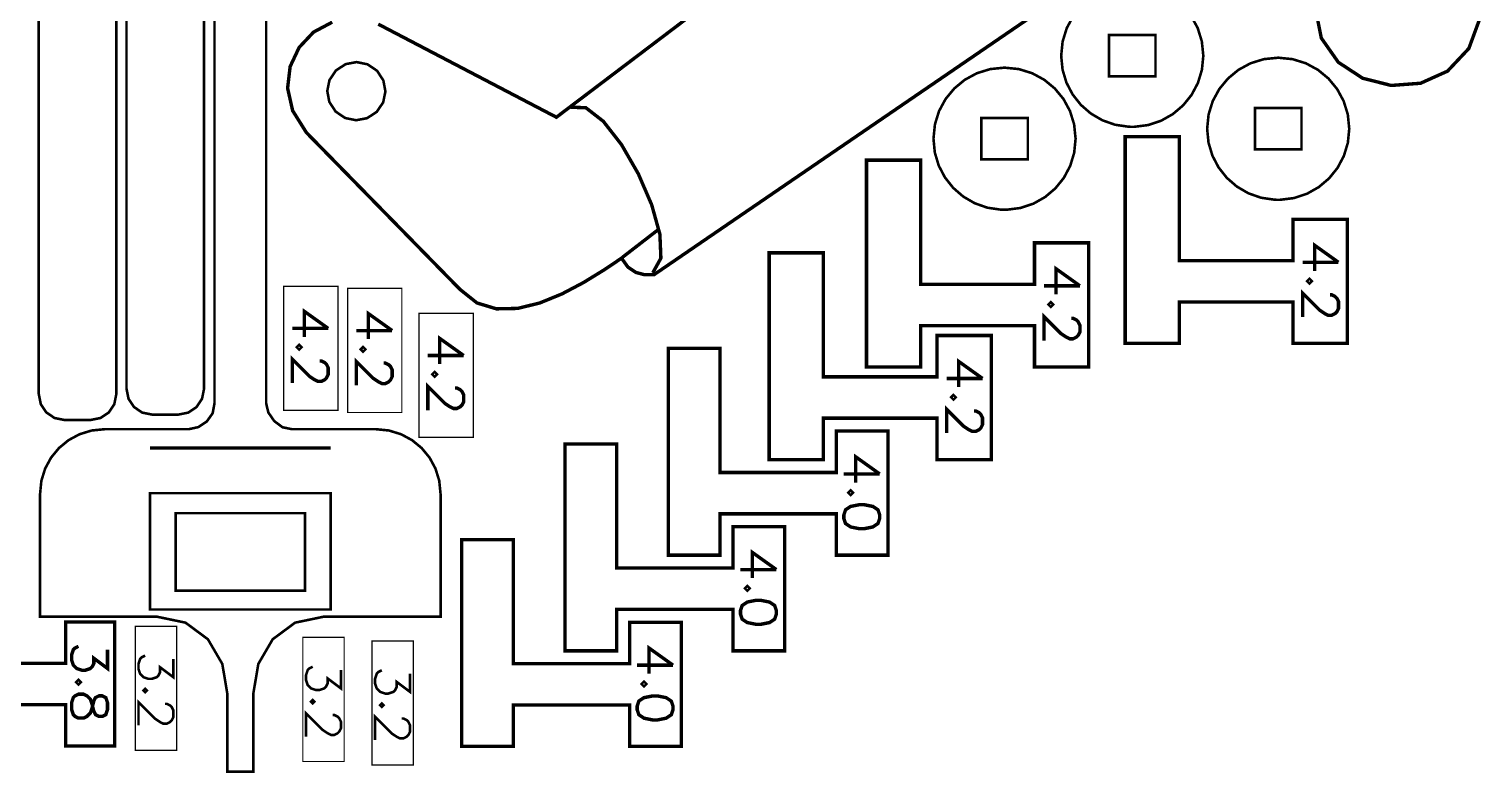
# Model space of a CAD drawing. Extents: x 0 to 7.8, y 1 to 11.8.
# Drawn here: x 3.022 to 7.452, y 1.11 to 3.376 of the extents above; entities that cross this region are included whole.
import ezdxf

# ---------------------------------------------------------------- set-up
doc = ezdxf.new("R2010")
doc.units = 0
doc.layers.get('0').update_dxf_attribs({"linetype": 'CONTINUOUS'})

msp = doc.modelspace()

# ---------------------------------------------------------------- linework, layer by layer
at = {"color": 1}
for points, const_width in [([(3.58681, 5.48389), (3.58681, 2.23583), (3.58122, 2.20578), (3.56337, 2.18067), (3.53754, 2.16351), (3.50803, 2.15713), (3.25211, 2.15713), (3.21235, 2.15315), (3.17535, 2.14171), (3.14187, 2.12364), (3.11279, 2.09961), (3.08876, 2.07053), (3.07069, 2.03706), (3.05925, 2.00006), (3.05528, 1.96029), (3.05528, 1.58626), (3.40961, 1.58626), (3.49849, 1.56771), (3.56679, 1.51708), (3.61062, 1.442), (3.62614, 1.35004), (3.62614, 1.11382), (3.70492, 1.11382), (3.70492, 1.35004), (3.72038, 1.442), (3.76421, 1.51708), (3.83251, 1.56771), (3.92144, 1.58626), (4.27576, 1.58626), (4.27576, 1.96029), (4.27175, 2.00006), (4.26031, 2.03706), (4.24224, 2.07053), (4.21821, 2.09961), (4.18907, 2.12364), (4.15565, 2.14171), (4.11865, 2.15315), (4.07889, 2.15713), (3.82303, 2.15713), (3.79428, 2.16303), (3.76899, 2.18175), (3.75103, 2.2079), (3.74425, 2.23583), (3.74425, 5.48389)], 0.007874), ([(5.79047, 3.98703), (4.62879, 3.10769), (4.08593, 3.39128)], 0.010417), ([(3.94575, 3.3974), (3.88867, 3.36703), (3.84478, 3.32036), (3.81733, 3.26199), (3.80963, 3.19629), (3.82497, 3.12776), (3.86681, 3.06099), (4.33518, 2.5829), (4.38683, 2.54178), (4.44601, 2.52387), (4.51042, 2.52518), (4.57769, 2.54161), (4.64535, 2.56918), (4.7111, 2.60385), (4.77251, 2.64154), (4.82726, 2.67822), (4.84651, 2.65126), (4.87082, 2.63487), (4.89806, 2.62765), (4.92632, 2.62799), (6.21924, 3.51193)], 0.010417), ([(6.37332, 3.07861), (6.33128, 3.08479), (6.29237, 3.09853), (6.25732, 3.11903), (6.22689, 3.14551), (6.20188, 3.17719), (6.18306, 3.21317), (6.17122, 3.25271), (6.1671, 3.29492), (6.1715, 3.3386), (6.18408, 3.37924), (6.20404, 3.41601)], 0.007874), ([(6.56321, 3.41601), (6.58317, 3.37924), (6.59576, 3.3386), (6.60021, 3.29492), (6.59592, 3.25206), (6.58371, 3.21197), (6.56435, 3.17563), (6.53863, 3.14378), (6.50743, 3.11729), (6.47157, 3.097), (6.43181, 3.08382), (6.38906, 3.07844)], 0.007874), ([(6.94043, 3.44601), (6.95979, 3.3489), (7.01161, 3.27518), (7.08593, 3.22646), (7.17279, 3.20454), (7.26226, 3.21121), (7.34446, 3.24815), (7.40935, 3.31711), (7.4471, 3.41976)], 0.010417), ([(6.81814, 2.85622), (6.7761, 2.86242), (6.73719, 2.87614), (6.70215, 2.89665), (6.67171, 2.92312), (6.64671, 2.95481), (6.62788, 2.99078), (6.61604, 3.03033), (6.61193, 3.07254), (6.61632, 3.11621), (6.6289, 3.15685), (6.64887, 3.19362), (6.67535, 3.22564), (6.70736, 3.25211), (6.74414, 3.27208), (6.78478, 3.28467), (6.82844, 3.28907), (6.87207, 3.28467), (6.91271, 3.27208), (6.94949, 3.25211), (6.98156, 3.22564), (7.00797, 3.19362), (7.02794, 3.15685), (7.04053, 3.11621), (7.04497, 3.07254), (7.04069, 3.02962), (7.02849, 2.98958), (7.00911, 2.95318), (6.98346, 2.92133), (6.95226, 2.89492), (6.91639, 2.87463), (6.87663, 2.86143), (6.83388, 2.85607)], 0.007874), ([(5.9841, 2.8259), (5.94206, 2.83208), (5.90315, 2.84581), (5.86811, 2.86632), (5.83768, 2.89279), (5.81267, 2.92449), (5.79383, 2.96044), (5.78201, 3), (5.77789, 3.04221), (5.78228, 3.08589), (5.79486, 3.12651), (5.81483, 3.16331), (5.84131, 3.19532), (5.87332, 3.22179), (5.91015, 3.24175), (5.95079, 3.25435), (5.99447, 3.25874), (6.03808, 3.25435), (6.07872, 3.24175), (6.1155, 3.22179), (6.14757, 3.19532), (6.17399, 3.16331), (6.19396, 3.12651), (6.20654, 3.08589), (6.21099, 3.04221), (6.20671, 2.99929), (6.1945, 2.95925), (6.17513, 2.92285), (6.14942, 2.891), (6.11822, 2.86458), (6.08236, 2.84429), (6.04258, 2.83111), (5.99983, 2.82574)], 0.007874), ([(3.79747, 2.55908), (3.79747, 2.59261), (3.96283, 2.59261), (3.96283, 2.21463), (3.79747, 2.21463), (3.79747, 2.54329)], 0.003937), ([(3.99235, 2.55246), (3.99235, 2.58599), (4.15771, 2.58599), (4.15771, 2.20801), (3.99235, 2.20801), (3.99235, 2.53674)], 0.003937), ([(4.21039, 2.47646), (4.21039, 2.51004), (4.37571, 2.51004), (4.37571, 2.13206), (4.21039, 2.13206), (4.21039, 2.46072)], 0.003937), ([(3.4714, 1.21224), (3.4714, 1.17871), (3.34543, 1.17871), (3.34543, 1.55669), (3.4714, 1.55669), (3.4714, 1.22803)], 0.003937), ([(3.98199, 1.17822), (3.98199, 1.14469), (3.85601, 1.14469), (3.85601, 1.52262), (3.98199, 1.52262), (3.98199, 1.19396)], 0.003937), ([(4.19254, 1.16753), (4.19254, 1.13401), (4.06657, 1.13401), (4.06657, 1.51199), (4.19254, 1.51199), (4.19254, 1.18327)], 0.003937)]:
    msp.add_lwpolyline(points, dxfattribs=dict(at, const_width=const_width))
for points, const_width in [([(3.39746, 3.68272), (3.47618, 3.68272), (3.50689, 3.6766), (3.5319, 3.65972), (3.54878, 3.63471), (3.55496, 3.604), (3.55496, 2.28028), (3.54878, 2.24957), (3.5319, 2.22456), (3.50689, 2.20768), (3.47618, 2.2015), (3.39746, 2.2015), (3.36675, 2.20768), (3.34174, 2.22456), (3.32488, 2.24957), (3.31874, 2.28028), (3.31874, 3.604), (3.32488, 3.63471), (3.34174, 3.65972), (3.36675, 3.6766), (3.39746, 3.68272)], 0.007874), ([(3.1301, 3.66635), (3.20888, 3.66635), (3.23953, 3.66021), (3.2646, 3.64333), (3.28142, 3.61833), (3.2876, 3.58762), (3.2876, 2.26389), (3.28142, 2.23318), (3.2646, 2.20817), (3.23953, 2.19129), (3.20888, 2.18511), (3.1301, 2.18511), (3.09939, 2.19129), (3.07437, 2.20817), (3.05751, 2.23318), (3.05138, 2.26389), (3.05138, 3.58762), (3.05751, 3.61833), (3.07437, 3.64333), (3.09939, 3.66021), (3.1301, 3.66635)], 0.007874), ([(6.31278, 3.35792), (6.45454, 3.35792), (6.45454, 3.23193), (6.31278, 3.23193), (6.31278, 3.35792)], 0.007874), ([(3.95703, 3.25028), (3.93728, 3.22114), (3.9305, 3.18787), (3.93674, 3.15451), (3.95594, 3.125), (3.98503, 3.10531), (4.01833, 3.09853), (4.05171, 3.10476), (4.08122, 3.12392), (4.10092, 3.15306), (4.10769, 3.18636), (4.10146, 3.21972), (4.08231, 3.24918), (4.05317, 3.26893), (4.01986, 3.27572), (3.98649, 3.26947), (3.95703, 3.25028)], 0.007874), ([(5.92356, 3.10519), (6.06532, 3.10519), (6.06532, 2.97922), (5.92356, 2.97922), (5.92356, 3.10519)], 0.007874), ([(6.7576, 3.13553), (6.89936, 3.13553), (6.89936, 3.00956), (6.7576, 3.00956), (6.7576, 3.13553)], 0.007874), ([(6.87375, 2.41857), (6.87375, 2.54454), (6.52729, 2.54454), (6.52729, 2.41857), (6.36199, 2.41857), (6.36199, 3.0485), (6.52729, 3.0485), (6.52729, 2.67057), (6.87375, 2.67057), (6.87375, 2.79656), (7.03911, 2.79656), (7.03911, 2.41857), (6.87375, 2.41857)], 0.010417), ([(6.08567, 2.34694), (6.08567, 2.47293), (5.73921, 2.47293), (5.73921, 2.34694), (5.57389, 2.34694), (5.57389, 2.97683), (5.73921, 2.97683), (5.73921, 2.5989), (6.08567, 2.5989), (6.08567, 2.72487), (6.25103, 2.72487), (6.25103, 2.34694), (6.08567, 2.34694)], 0.010417), ([(5.78896, 2.06467), (5.78896, 2.19065), (5.44249, 2.19065), (5.44249, 2.06467), (5.27713, 2.06467), (5.27713, 2.69461), (5.44249, 2.69461), (5.44249, 2.31668), (5.78896, 2.31668), (5.78896, 2.44265), (5.95432, 2.44265), (5.95432, 2.06467), (5.78896, 2.06467)], 0.010417), ([(5.48188, 1.77333), (5.48188, 1.89936), (5.12756, 1.89936), (5.12756, 1.77333), (4.97006, 1.77333), (4.97006, 2.40326), (5.12756, 2.40326), (5.12756, 2.02533), (5.48188, 2.02533), (5.48188, 2.15132), (5.63938, 2.15132), (5.63938, 1.77333), (5.48188, 1.77333)], 0.010417), ([(5.16689, 1.48199), (5.16689, 1.60801), (4.81256, 1.60801), (4.81256, 1.48199), (4.65511, 1.48199), (4.65511, 2.11193), (4.81256, 2.11193), (4.81256, 1.734), (5.16689, 1.734), (5.16689, 1.85997), (5.32438, 1.85997), (5.32438, 1.48199), (5.16689, 1.48199)], 0.010417), ([(3.46869, 1.90121), (3.86236, 1.90121), (3.86236, 1.66499), (3.46869, 1.66499), (3.46869, 1.90121)], 0.007874), ([(3.13331, 1.19157), (3.13331, 1.31755), (2.77111, 1.31755), (2.77111, 1.19157), (2.62147, 1.19157), (2.62147, 1.8215), (2.77111, 1.8215), (2.77111, 1.44353), (3.13331, 1.44353), (3.13331, 1.56956), (3.28293, 1.56956), (3.28293, 1.19157), (3.13331, 1.19157)], 0.010417), ([(4.85194, 1.19065), (4.85194, 1.31668), (4.49761, 1.31668), (4.49761, 1.19065), (4.34011, 1.19065), (4.34011, 1.82058), (4.49761, 1.82058), (4.49761, 1.44265), (4.85194, 1.44265), (4.85194, 1.56863), (5.00944, 1.56863), (5.00944, 1.19065), (4.85194, 1.19065)], 0.010417)]:
    msp.add_lwpolyline(points, close=True, dxfattribs=dict(at, const_width=const_width))
at = {"color": 3}
for points, const_width in [([(4.92247, 2.63351), (4.94721, 2.67822), (4.94417, 2.75114), (4.91922, 2.84071), (4.87825, 2.93554), (4.82715, 3.02419), (4.77186, 3.09511), (4.71821, 3.13683), (4.67215, 3.13792)], 0.010417), ([(6.38906, 3.07844), (6.38363, 3.0784), (6.37332, 3.07867)], 0.007874), ([(6.83388, 2.85607), (6.82844, 2.85601), (6.81814, 2.85622)], 0.007874), ([(5.99983, 2.82574), (5.99447, 2.82568), (5.9841, 2.8259)], 0.007874), ([(4.82964, 2.68056), (4.94086, 2.76654)], 0.010417), ([(7.01215, 2.66564), (6.93924, 2.71772), (6.93924, 2.6396)], 0.010417), ([(7.01215, 2.66564), (6.90278, 2.66564)], 0.010417), ([(6.22407, 2.59403), (6.15115, 2.64611), (6.15115, 2.56799)], 0.010417), ([(6.22407, 2.59403), (6.11469, 2.59403)], 0.010417), ([(6.98611, 2.56668), (6.99132, 2.56668), (7.00174, 2.56147), (7.00694, 2.55626), (7.01215, 2.54585), (7.01215, 2.52501), (7.00694, 2.5146), (7.00174, 2.50939), (6.99132, 2.50418), (6.9809, 2.50418), (6.97049, 2.50939), (6.95486, 2.51981), (6.90278, 2.57189), (6.90278, 2.49897)], 0.010417), ([(3.79747, 2.54329), (3.79747, 2.55908)], 0.003937), ([(3.93332, 2.46425), (3.8604, 2.51633), (3.8604, 2.43821)], 0.010417), ([(3.99235, 2.53674), (3.99235, 2.55246)], 0.003937), ([(4.12819, 2.45768), (4.05528, 2.50976), (4.05528, 2.43164)], 0.010417), ([(6.19803, 2.49507), (6.20324, 2.49507), (6.21365, 2.48986), (6.21886, 2.48465), (6.22407, 2.47424), (6.22407, 2.4534), (6.21886, 2.44299), (6.21365, 2.43778), (6.20324, 2.43257), (6.19282, 2.43257), (6.1824, 2.43778), (6.16678, 2.44819), (6.11469, 2.50028), (6.11469, 2.42736)], 0.010417), ([(3.93332, 2.46425), (3.82394, 2.46425)], 0.010417), ([(4.12819, 2.45768), (4.01882, 2.45768)], 0.010417), ([(4.21039, 2.46072), (4.21039, 2.47646)], 0.003937), ([(4.34625, 2.38167), (4.27333, 2.43375), (4.27333, 2.35562)], 0.010417), ([(3.90728, 2.36529), (3.91249, 2.36529), (3.9229, 2.36008), (3.92811, 2.35487), (3.93332, 2.34446), (3.93332, 2.32362), (3.92811, 2.31321), (3.9229, 2.308), (3.91249, 2.30279), (3.90207, 2.30279), (3.89165, 2.308), (3.87603, 2.31842), (3.82394, 2.3705), (3.82394, 2.29758)], 0.010417), ([(4.10215, 2.35872), (4.10736, 2.35872), (4.11778, 2.35351), (4.12299, 2.34831), (4.12819, 2.33789), (4.12819, 2.31706), (4.12299, 2.30664), (4.11778, 2.30143), (4.10736, 2.29622), (4.09694, 2.29622), (4.08653, 2.30143), (4.0709, 2.31185), (4.01882, 2.36393), (4.01882, 2.29101)], 0.010417), ([(4.34625, 2.38167), (4.23687, 2.38167)], 0.010417), ([(5.92736, 2.31174), (5.85444, 2.36382), (5.85444, 2.28569)], 0.010417), ([(5.92736, 2.31174), (5.81799, 2.31174)], 0.010417), ([(4.32021, 2.28271), (4.32542, 2.28271), (4.33583, 2.2775), (4.34104, 2.27229), (4.34625, 2.26187), (4.34625, 2.24104), (4.34104, 2.23062), (4.33583, 2.22542), (4.32542, 2.22021), (4.315, 2.22021), (4.30458, 2.22542), (4.28896, 2.23583), (4.23687, 2.28792), (4.23687, 2.215)], 0.010417), ([(5.90132, 2.21278), (5.90653, 2.21278), (5.91694, 2.20757), (5.92215, 2.20236), (5.92736, 2.19194), (5.92736, 2.17111), (5.92215, 2.16069), (5.91694, 2.15549), (5.90653, 2.15028), (5.89611, 2.15028), (5.88569, 2.15549), (5.87007, 2.1659), (5.81799, 2.21799), (5.81799, 2.14507)], 0.010417), ([(3.38992, 2.09993), (3.94114, 2.09993)], 0.010417), ([(5.61404, 2.02078), (5.54113, 2.07286), (5.54113, 1.99474)], 0.010417), ([(5.61404, 2.02078), (5.50467, 2.02078)], 0.010417), ([(5.2991, 1.72944), (5.22618, 1.78153), (5.22618, 1.7034)], 0.010417), ([(5.2991, 1.72944), (5.18972, 1.72944)], 0.010417), ([(3.26074, 1.48529), (3.26074, 1.428), (3.21907, 1.45925), (3.21907, 1.44363), (3.21386, 1.43321), (3.20865, 1.428), (3.19303, 1.42279), (3.18261, 1.42279), (3.16699, 1.428), (3.15657, 1.43842), (3.15136, 1.45404), (3.15136, 1.46967), (3.15657, 1.48529), (3.16178, 1.4905), (3.17219, 1.49571)], 0.010417), ([(3.46149, 1.45714), (3.46149, 1.40147), (3.42101, 1.43186), (3.42101, 1.41667), (3.4159, 1.40653), (3.41086, 1.40147), (3.39567, 1.39643), (3.38558, 1.39643), (3.37039, 1.40147), (3.36025, 1.41163), (3.35519, 1.42681), (3.35519, 1.44194), (3.36025, 1.45714), (3.36529, 1.46224), (3.37543, 1.46729)], 0.007874), ([(4.98415, 1.4381), (4.91124, 1.49018), (4.91124, 1.41206)], 0.010417), ([(3.97206, 1.42312), (3.97206, 1.3674), (3.93158, 1.39779), (3.93158, 1.3826), (3.92649, 1.3725), (3.92144, 1.3674), (3.90625, 1.36236), (3.89615, 1.36236), (3.88097, 1.3674), (3.87082, 1.37755), (3.86578, 1.39274), (3.86578, 1.40793), (3.87082, 1.42312), (3.87587, 1.42817), (3.88601, 1.43321)], 0.007874), ([(4.18261, 1.41243), (4.18261, 1.35677), (4.14208, 1.38715), (4.14208, 1.37196), (4.13704, 1.36182), (4.132, 1.35677), (4.11681, 1.35173), (4.10667, 1.35173), (4.09147, 1.35677), (4.08138, 1.36686), (4.07628, 1.38205), (4.07628, 1.39725), (4.08138, 1.41243), (4.08643, 1.41749), (4.09657, 1.42258)], 0.007874), ([(4.98415, 1.4381), (4.87478, 1.4381)], 0.010417), ([(3.43619, 1.32048), (3.44125, 1.32048), (3.45133, 1.31543), (3.45643, 1.31038), (3.46149, 1.30024), (3.46149, 1.28), (3.45643, 1.26986), (3.45133, 1.26481), (3.44125, 1.25977), (3.4311, 1.25977), (3.42101, 1.26481), (3.40582, 1.27496), (3.35519, 1.32557), (3.35519, 1.25467)], 0.007874), ([(3.94678, 1.28646), (3.95182, 1.28646), (3.96192, 1.28136), (3.96701, 1.27631), (3.97206, 1.26617), (3.97206, 1.24593), (3.96701, 1.23584), (3.96192, 1.23074), (3.95182, 1.22569), (3.94168, 1.22569), (3.93158, 1.23074), (3.91639, 1.24089), (3.86578, 1.2915), (3.86578, 1.22065)], 0.007874), ([(4.15728, 1.27577), (4.16233, 1.27577), (4.17247, 1.27073), (4.17751, 1.26563), (4.18261, 1.25553), (4.18261, 1.2353), (4.17751, 1.22515), (4.17247, 1.22011), (4.16233, 1.21501), (4.15224, 1.21501), (4.14208, 1.22011), (4.1269, 1.2302), (4.07628, 1.28082), (4.07628, 1.20996)], 0.007874), ([(3.4714, 1.22803), (3.4714, 1.21224)], 0.003937), ([(3.98199, 1.19396), (3.98199, 1.17822)], 0.003937), ([(4.19254, 1.18327), (4.19254, 1.16753)], 0.003937)]:
    msp.add_lwpolyline(points, dxfattribs=dict(at, const_width=const_width))
for points in [[(6.38906, 3.07844), (6.38363, 3.0784), (6.37332, 3.07867)], [(6.83388, 2.85607), (6.82844, 2.85601), (6.81814, 2.85622)], [(5.99983, 2.82574), (5.99447, 2.82568), (5.9841, 2.8259)]]:
    msp.add_lwpolyline(points, close=True, dxfattribs=at)
for points, const_width in [([(6.92882, 2.60835), (6.92361, 2.61356), (6.9184, 2.60835), (6.92361, 2.60314), (6.92882, 2.60835)], 0.010417), ([(6.14074, 2.53674), (6.13553, 2.54194), (6.13032, 2.53674), (6.13553, 2.53153), (6.14074, 2.53674)], 0.010417), ([(3.84999, 2.40696), (3.84478, 2.41217), (3.83957, 2.40696), (3.84478, 2.40175), (3.84999, 2.40696)], 0.010417), ([(4.04486, 2.40039), (4.03965, 2.4056), (4.03444, 2.40039), (4.03965, 2.39518), (4.04486, 2.40039)], 0.010417), ([(4.26292, 2.32437), (4.25771, 2.32958), (4.2525, 2.32437), (4.25771, 2.31917), (4.26292, 2.32437)], 0.010417), ([(5.84403, 2.25444), (5.83882, 2.25965), (5.83361, 2.25444), (5.83882, 2.24924), (5.84403, 2.25444)], 0.010417), ([(3.38992, 1.96218), (3.94114, 1.96218), (3.94114, 1.60786), (3.38992, 1.60786), (3.38992, 1.96218)], 0.007874), ([(5.53071, 1.96349), (5.5255, 1.96869), (5.52029, 1.96349), (5.5255, 1.95828), (5.53071, 1.96349)], 0.010417), ([(5.61404, 1.89578), (5.60883, 1.9114), (5.59321, 1.92182), (5.56717, 1.92703), (5.55154, 1.92703), (5.5255, 1.92182), (5.50988, 1.9114), (5.50467, 1.89578), (5.50467, 1.88536), (5.50988, 1.86974), (5.5255, 1.85932), (5.55154, 1.85411), (5.56717, 1.85411), (5.59321, 1.85932), (5.60883, 1.86974), (5.61404, 1.88536), (5.61404, 1.89578)], 0.010417), ([(5.21576, 1.67215), (5.21056, 1.67736), (5.20535, 1.67215), (5.21056, 1.66694), (5.21576, 1.67215)], 0.010417), ([(5.2991, 1.60444), (5.29389, 1.62007), (5.27826, 1.63049), (5.25222, 1.63569), (5.2366, 1.63569), (5.21056, 1.63049), (5.19493, 1.62007), (5.18972, 1.60444), (5.18972, 1.59403), (5.19493, 1.5784), (5.21056, 1.56799), (5.2366, 1.56278), (5.25222, 1.56278), (5.27826, 1.56799), (5.29389, 1.5784), (5.2991, 1.59403), (5.2991, 1.60444)], 0.010417), ([(3.1774, 1.38634), (3.17219, 1.39154), (3.16699, 1.38634), (3.17219, 1.38113), (3.1774, 1.38634)], 0.010417), ([(4.90082, 1.38081), (4.89561, 1.38601), (4.8904, 1.38081), (4.89561, 1.3756), (4.90082, 1.38081)], 0.010417), ([(3.26074, 1.32384), (3.25553, 1.33946), (3.24511, 1.34467), (3.23469, 1.34467), (3.22428, 1.33946), (3.21907, 1.32905), (3.21386, 1.30821), (3.20865, 1.29259), (3.19824, 1.28217), (3.18782, 1.27696), (3.17219, 1.27696), (3.16178, 1.28217), (3.15657, 1.28738), (3.15136, 1.30301), (3.15136, 1.32384), (3.15657, 1.33946), (3.16178, 1.34467), (3.17219, 1.34988), (3.18782, 1.34988), (3.19824, 1.34467), (3.20865, 1.33426), (3.21386, 1.31863), (3.21907, 1.2978), (3.22428, 1.28738), (3.23469, 1.28217), (3.24511, 1.28217), (3.25553, 1.28738), (3.26074, 1.30301), (3.26074, 1.32384)], 0.010417), ([(3.38049, 1.361), (3.37543, 1.36605), (3.37039, 1.361), (3.37543, 1.3559), (3.38049, 1.361)], 0.007874), ([(3.89106, 1.32693), (3.88601, 1.33198), (3.88097, 1.32693), (3.88601, 1.32189), (3.89106, 1.32693)], 0.007874), ([(4.98415, 1.3131), (4.97894, 1.32872), (4.96332, 1.33914), (4.93728, 1.34435), (4.92165, 1.34435), (4.89561, 1.33914), (4.87999, 1.32872), (4.87478, 1.3131), (4.87478, 1.30268), (4.87999, 1.28706), (4.89561, 1.27664), (4.92165, 1.27143), (4.93728, 1.27143), (4.96332, 1.27664), (4.97894, 1.28706), (4.98415, 1.30268), (4.98415, 1.3131)], 0.010417), ([(4.10161, 1.31624), (4.09657, 1.32134), (4.09147, 1.31624), (4.09657, 1.3112), (4.10161, 1.31624)], 0.007874)]:
    msp.add_lwpolyline(points, close=True, dxfattribs=dict(at, const_width=const_width))

doc.saveas('drawing.dxf')
